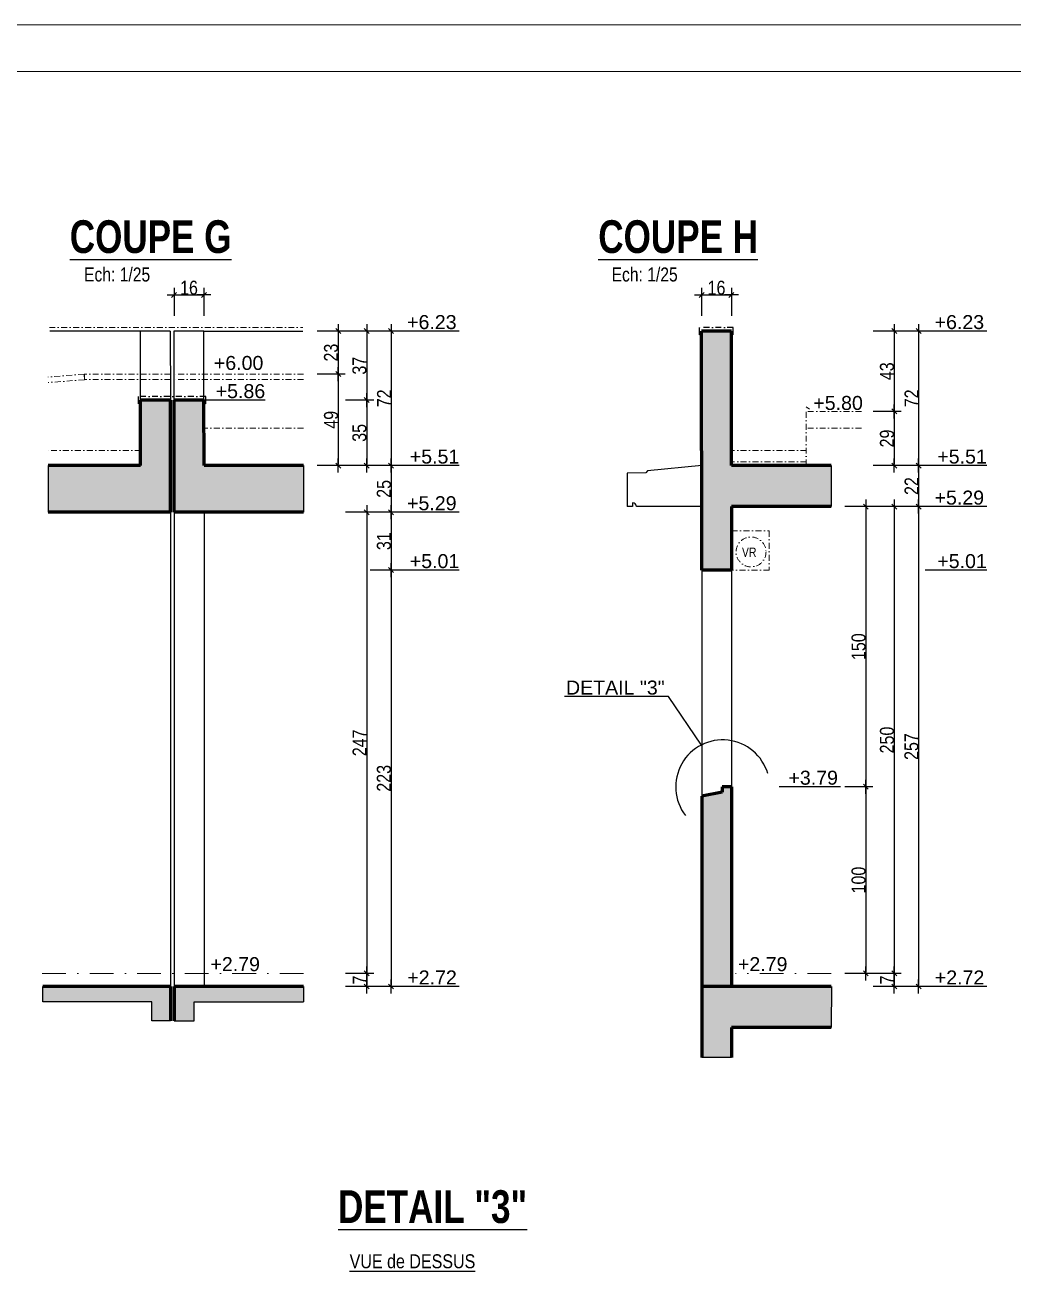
# Model space of a CAD drawing. Header units: centimetres. Extents: x 26018 to 82487, y -36363 to -12761.
# Drawn here: x 78205 to 79263, y -20162 to -18827 of the extents above; entities that cross this region are included whole.
import ezdxf
from ezdxf.enums import TextEntityAlignment as Align

# ---------------------------------------------------------------- set-up
doc = ezdxf.new("R2010")
doc.units = ezdxf.units.CM
doc.header["$LTSCALE"] = 0.5
doc.linetypes.add('TIRETPT2', pattern=[12.7, 6.35, -3.175, 0, -3.175])
doc.linetypes.add('TIRETPTX2', pattern=[50.8, 25.4, -12.7, 0, -12.7])
doc.layers.get('DEFPOINTS').update_dxf_attribs({"linetype": 'CONTINUOUS'})
for name, color, linetype, lineweight in [('01_Cad_1_', 5, 'CONTINUOUS', 9), ('01_murs_coup', 5, 'CONTINUOUS', 60), ('01_tram_axes', 2, 'TIRETPTX2', 9)]:
    doc.layers.add(name, color=color, linetype=linetype, lineweight=lineweight)
for name, color, linetype in [('01_cote_gen', 4, 'CONTINUOUS'), ('01_linteaux', 2, 'CONTINUOUS'), ('01_poch_BN', 9, 'CONTINUOUS'), ('01_texte', 230, 'CONTINUOUS'), ('AA_COTES', 2, 'CONTINUOUS')]:
    doc.layers.add(name, color=color, linetype=linetype)
doc.styles.add('ARIAL', font='arial.ttf')
doc.styles.add('ARIAL NA', font='ARIALN.TTF')
doc.styles.add('impact', font='impact.ttf')
doc.styles.add('MATTE_TXT', font='arial.ttf')
doc.styles.add('STYLE2', font='ARIALN.TTF')
doc.dimstyles.new('JB25', dxfattribs={"dimscale": 0.1, "dimtxt": 150, "dimasz": 15, "dimexe": 0.1, "dimexo": 0.1, "dimgap": 0.09, "dimtad": 1, "dimdec": 1, "dimlfac": 0.5, "dimdsep": 46, "dimtxsty": 'STYLE2', "dimblk1": 'BOND_G', "dimblk2": 'BOND_D', "dimsah": 1, "dimcen": 1.5, "dimdle": 0.01, "dimse1": 1, "dimse2": 1, "dimclrd": 4, "dimclre": 2, "dimclrt": 6, "dimazin": 2, "dimtfac": 2.333333, "dimtdec": 1, "dimtix": 1, "dimtmove": 2, "dimatfit": 3, "dimldrblk": 'BOND_G', "dimfxl": 1, "dimtolj": 1, "dimtzin": 0, "dimarcsym": 0})

# ---------------------------------------------------------------- blocks, each defined once
blk = doc.blocks.new('BOND_G')
at = {"layer": 'AA_COTES', "color": 0}
for p, q in [((0, -5), (0, 15)), ((5, 0), (-5, 0)), ((1.77, 1.77), (-1.77, -1.77))]:
    blk.add_line(p, q, dxfattribs=at)
blk = doc.blocks.new('BOND_D')
at = {"layer": 'AA_COTES', "color": 0}
for p, q in [((5, 0), (-5, 0)), ((-1.77, -1.77), (1.77, 1.77)), ((0, 5), (0, -15))]:
    blk.add_line(p, q, dxfattribs=at)
blk = doc.blocks.new('*D6246')
at = {"layer": '01_cote_gen', "color": 4, "lineweight": -2, "transparency": 16777216}
blk.add_line((78597.2, -19156.4), (78597.2, -19297.4), dxfattribs=at)
at = {"layer": 'DEFPOINTS', "color": 0}
for p in [(78380.7, -19154.9), (78397, -19298.9), (78597.2, -19298.9)]:
    blk.add_point(p, dxfattribs=at)
at = {"layer": '01_cote_gen', "color": 4, "lineweight": -2, "transparency": 16777216, "xscale": 1.5, "yscale": 1.5, "zscale": 1.5}
for name, p, rotation in [('BOND_G', (78597.2, -19154.9), 90), ('BOND_D', (78597.2, -19298.9), 270)]:
    blk.add_blockref(name, p, dxfattribs=dict(at, rotation=rotation))
at = {"layer": '01_cote_gen', "color": 6, "transparency": 16777216, "insert": (78589.7, -19226.9), "char_height": 15, "attachment_point": 5, "rotation": 90, "style": 'STYLE2'}
blk.add_mtext('\\A1;72', dxfattribs=at)
blk = doc.blocks.new('*D6247')
at = {"layer": '01_cote_gen', "color": 4, "lineweight": -2, "transparency": 16777216}
blk.add_line((78597.2, -19300.4), (78597.2, -19347.4), dxfattribs=at)
at = {"layer": 'DEFPOINTS', "color": 0}
for p in [(78503.5, -19298.9), (78503.5, -19348.9), (78597.2, -19348.9)]:
    blk.add_point(p, dxfattribs=at)
at = {"layer": '01_cote_gen', "color": 4, "lineweight": -2, "transparency": 16777216, "xscale": 1.5, "yscale": 1.5, "zscale": 1.5}
for name, p, rotation in [('BOND_G', (78597.2, -19298.9), 90), ('BOND_D', (78597.2, -19348.9), 270)]:
    blk.add_blockref(name, p, dxfattribs=dict(at, rotation=rotation))
at = {"layer": '01_cote_gen', "color": 6, "transparency": 16777216, "insert": (78589.6, -19323.9), "char_height": 15, "attachment_point": 5, "rotation": 90, "style": 'STYLE2'}
blk.add_mtext('\\A1;25', dxfattribs=at)
blk = doc.blocks.new('*D6248')
at = {"layer": '01_cote_gen', "color": 4, "lineweight": -2, "transparency": 16777216}
blk.add_line((78540.7, -19156.4), (78540.7, -19199.4), dxfattribs=at)
at = {"layer": 'DEFPOINTS', "color": 0}
for p in [(78544.4, -19154.9), (78473.1, -19200.9), (78540.7, -19200.9)]:
    blk.add_point(p, dxfattribs=at)
at = {"layer": '01_cote_gen', "color": 4, "lineweight": -2, "transparency": 16777216, "xscale": 1.5, "yscale": 1.5, "zscale": 1.5}
for name, p, rotation in [('BOND_G', (78540.7, -19154.9), 90), ('BOND_D', (78540.7, -19200.9), 270)]:
    blk.add_blockref(name, p, dxfattribs=dict(at, rotation=rotation))
at = {"layer": '01_cote_gen', "color": 6, "transparency": 16777216, "insert": (78533, -19177.9), "char_height": 15, "attachment_point": 5, "rotation": 90, "style": 'STYLE2'}
blk.add_mtext('\\A1;23', dxfattribs=at)
blk = doc.blocks.new('*D6249')
at = {"layer": '01_cote_gen', "color": 4, "lineweight": -2, "transparency": 16777216}
blk.add_line((78540.7, -19202.4), (78540.7, -19297.4), dxfattribs=at)
at = {"layer": 'DEFPOINTS', "color": 0}
for p in [(78518.2, -19200.9), (78473.1, -19298.9), (78540.7, -19298.9)]:
    blk.add_point(p, dxfattribs=at)
at = {"layer": '01_cote_gen', "color": 4, "lineweight": -2, "transparency": 16777216, "xscale": 1.5, "yscale": 1.5, "zscale": 1.5}
for name, p, rotation in [('BOND_G', (78540.7, -19200.9), 90), ('BOND_D', (78540.7, -19298.9), 270)]:
    blk.add_blockref(name, p, dxfattribs=dict(at, rotation=rotation))
at = {"layer": '01_cote_gen', "color": 6, "transparency": 16777216, "insert": (78533, -19249.9), "char_height": 15, "attachment_point": 5, "rotation": 90, "style": 'STYLE2'}
blk.add_mtext('\\A1;49', dxfattribs=at)
blk = doc.blocks.new('*D6250')
at = {"layer": '01_cote_gen', "color": 4, "lineweight": -2, "transparency": 16777216}
blk.add_line((78571.1, -19350.4), (78571.1, -19841.4), dxfattribs=at)
at = {"layer": 'DEFPOINTS', "color": 0}
for p in [(78503.5, -19348.9), (78503.5, -19842.9), (78571.1, -19842.9)]:
    blk.add_point(p, dxfattribs=at)
at = {"layer": '01_cote_gen', "color": 4, "lineweight": -2, "transparency": 16777216, "xscale": 1.5, "yscale": 1.5, "zscale": 1.5}
for name, p, rotation in [('BOND_G', (78571.1, -19348.9), 90), ('BOND_D', (78571.1, -19842.9), 270)]:
    blk.add_blockref(name, p, dxfattribs=dict(at, rotation=rotation))
at = {"layer": '01_cote_gen', "color": 6, "transparency": 16777216, "insert": (78563.5, -19595.9), "char_height": 15, "attachment_point": 5, "rotation": 90, "style": 'STYLE2'}
blk.add_mtext('\\A1;247', dxfattribs=at)
blk = doc.blocks.new('*D6251')
at = {"layer": '01_cote_gen', "color": 4, "lineweight": -2, "transparency": 16777216}
blk.add_line((78571.1, -19844.4), (78571.1, -19855.4), dxfattribs=at)
at = {"layer": 'DEFPOINTS', "color": 0}
for p in [(78554.1, -19842.9), (78504, -19856.9), (78571.1, -19856.9)]:
    blk.add_point(p, dxfattribs=at)
at = {"layer": '01_cote_gen', "color": 4, "lineweight": -2, "transparency": 16777216, "xscale": 1.5, "yscale": 1.5, "zscale": 1.5}
for name, p, rotation in [('BOND_G', (78571.1, -19842.9), 90), ('BOND_D', (78571.1, -19856.9), 270)]:
    blk.add_blockref(name, p, dxfattribs=dict(at, rotation=rotation))
at = {"layer": '01_cote_gen', "color": 6, "transparency": 16777216, "insert": (78563.6, -19849.9), "char_height": 15, "attachment_point": 5, "rotation": 90, "style": 'STYLE2'}
blk.add_mtext('\\A1;7', dxfattribs=at)
blk = doc.blocks.new('*D6252')
at = {"layer": '01_cote_gen', "color": 4, "lineweight": -2, "transparency": 16777216}
blk.add_line((78366.3, -19116.1), (78395.3, -19116.1), dxfattribs=at)
at = {"layer": 'DEFPOINTS', "color": 0}
for p in [(78396.8, -19116.1), (78364.8, -19167.4), (78396.8, -19167.3)]:
    blk.add_point(p, dxfattribs=at)
at = {"layer": '01_cote_gen', "color": 4, "lineweight": -2, "transparency": 16777216, "xscale": 1.5, "yscale": 1.5, "zscale": 1.5, "rotation": 180}
blk.add_blockref('BOND_G', (78364.8, -19116.1), dxfattribs=at)
at = {"layer": '01_cote_gen', "color": 4, "lineweight": -2, "transparency": 16777216, "xscale": 1.5, "yscale": 1.5, "zscale": 1.5}
blk.add_blockref('BOND_D', (78396.8, -19116.1), dxfattribs=at)
at = {"layer": '01_cote_gen', "color": 6, "transparency": 16777216, "insert": (78380.8, -19108.5), "char_height": 15, "attachment_point": 5, "style": 'STYLE2'}
blk.add_mtext('\\A1;16', dxfattribs=at)
blk = doc.blocks.new('*D6275')
at = {"layer": '01_cote_gen', "color": 4, "lineweight": -2, "transparency": 16777216}
blk.add_line((79162.2, -19156.4), (79162.2, -19297.4), dxfattribs=at)
at = {"layer": 'DEFPOINTS', "color": 0}
for p in [(78945.7, -19154.9), (78962, -19298.9), (79162.2, -19298.9)]:
    blk.add_point(p, dxfattribs=at)
at = {"layer": '01_cote_gen', "color": 4, "lineweight": -2, "transparency": 16777216, "xscale": 1.5, "yscale": 1.5, "zscale": 1.5}
for name, p, rotation in [('BOND_G', (79162.2, -19154.9), 90), ('BOND_D', (79162.2, -19298.9), 270)]:
    blk.add_blockref(name, p, dxfattribs=dict(at, rotation=rotation))
at = {"layer": '01_cote_gen', "color": 6, "transparency": 16777216, "insert": (79154.7, -19226.9), "char_height": 15, "attachment_point": 5, "rotation": 90, "style": 'STYLE2'}
blk.add_mtext('\\A1;72', dxfattribs=at)
blk = doc.blocks.new('*D6276')
at = {"layer": '01_cote_gen', "color": 4, "lineweight": -2, "transparency": 16777216}
blk.add_line((79162.2, -19300.4), (79162.2, -19341.4), dxfattribs=at)
at = {"layer": 'DEFPOINTS', "color": 0}
for p in [(79068.5, -19298.9), (79068.5, -19342.9), (79162.2, -19342.9)]:
    blk.add_point(p, dxfattribs=at)
at = {"layer": '01_cote_gen', "color": 4, "lineweight": -2, "transparency": 16777216, "xscale": 1.5, "yscale": 1.5, "zscale": 1.5}
for name, p, rotation in [('BOND_G', (79162.2, -19298.9), 90), ('BOND_D', (79162.2, -19342.9), 270)]:
    blk.add_blockref(name, p, dxfattribs=dict(at, rotation=rotation))
at = {"layer": '01_cote_gen', "color": 6, "transparency": 16777216, "insert": (79154.7, -19320.9), "char_height": 15, "attachment_point": 5, "rotation": 90, "style": 'STYLE2'}
blk.add_mtext('\\A1;22', dxfattribs=at)
blk = doc.blocks.new('*D6277')
at = {"layer": '01_cote_gen', "color": 4, "lineweight": -2, "transparency": 16777216}
blk.add_line((79162.2, -19344.4), (79162.2, -19855.4), dxfattribs=at)
at = {"layer": 'DEFPOINTS', "color": 0}
for p in [(79068.5, -19342.9), (79068.9, -19856.9), (79162.2, -19856.9)]:
    blk.add_point(p, dxfattribs=at)
at = {"layer": '01_cote_gen', "color": 4, "lineweight": -2, "transparency": 16777216, "xscale": 1.5, "yscale": 1.5, "zscale": 1.5}
for name, p, rotation in [('BOND_G', (79162.2, -19342.9), 90), ('BOND_D', (79162.2, -19856.9), 270)]:
    blk.add_blockref(name, p, dxfattribs=dict(at, rotation=rotation))
at = {"layer": '01_cote_gen', "color": 6, "transparency": 16777216, "insert": (79154.6, -19599.9), "char_height": 15, "attachment_point": 5, "rotation": 90, "style": 'STYLE2'}
blk.add_mtext('\\A1;257', dxfattribs=at)
blk = doc.blocks.new('*D6278')
at = {"layer": '01_cote_gen', "color": 4, "lineweight": -2, "transparency": 16777216}
blk.add_line((79136.1, -19156.4), (79136.1, -19239.4), dxfattribs=at)
at = {"layer": 'DEFPOINTS', "color": 0}
for p in [(79139.7, -19154.9), (79068.5, -19240.9), (79136.1, -19240.9)]:
    blk.add_point(p, dxfattribs=at)
at = {"layer": '01_cote_gen', "color": 4, "lineweight": -2, "transparency": 16777216, "xscale": 1.5, "yscale": 1.5, "zscale": 1.5}
for name, p, rotation in [('BOND_G', (79136.1, -19154.9), 90), ('BOND_D', (79136.1, -19240.9), 270)]:
    blk.add_blockref(name, p, dxfattribs=dict(at, rotation=rotation))
at = {"layer": '01_cote_gen', "color": 6, "transparency": 16777216, "insert": (79128.4, -19197.9), "char_height": 15, "attachment_point": 5, "rotation": 90, "style": 'STYLE2'}
blk.add_mtext('\\A1;43', dxfattribs=at)
blk = doc.blocks.new('*D6279')
at = {"layer": '01_cote_gen', "color": 4, "lineweight": -2, "transparency": 16777216}
blk.add_line((79136.1, -19242.4), (79136.1, -19297.4), dxfattribs=at)
at = {"layer": 'DEFPOINTS', "color": 0}
for p in [(79113.6, -19240.9), (79068.5, -19298.9), (79136.1, -19298.9)]:
    blk.add_point(p, dxfattribs=at)
at = {"layer": '01_cote_gen', "color": 4, "lineweight": -2, "transparency": 16777216, "xscale": 1.5, "yscale": 1.5, "zscale": 1.5}
for name, p, rotation in [('BOND_G', (79136.1, -19240.9), 90), ('BOND_D', (79136.1, -19298.9), 270)]:
    blk.add_blockref(name, p, dxfattribs=dict(at, rotation=rotation))
at = {"layer": '01_cote_gen', "color": 6, "transparency": 16777216, "insert": (79128.4, -19269.9), "char_height": 15, "attachment_point": 5, "rotation": 90, "style": 'STYLE2'}
blk.add_mtext('\\A1;29', dxfattribs=at)
blk = doc.blocks.new('*D6280')
at = {"layer": '01_cote_gen', "color": 4, "lineweight": -2, "transparency": 16777216}
blk.add_line((79136.1, -19344.4), (79136.1, -19841.4), dxfattribs=at)
at = {"layer": 'DEFPOINTS', "color": 0}
for p in [(79068.5, -19342.9), (79068.5, -19842.9), (79136.1, -19842.9)]:
    blk.add_point(p, dxfattribs=at)
at = {"layer": '01_cote_gen', "color": 4, "lineweight": -2, "transparency": 16777216, "xscale": 1.5, "yscale": 1.5, "zscale": 1.5}
for name, p, rotation in [('BOND_G', (79136.1, -19342.9), 90), ('BOND_D', (79136.1, -19842.9), 270)]:
    blk.add_blockref(name, p, dxfattribs=dict(at, rotation=rotation))
at = {"layer": '01_cote_gen', "color": 6, "transparency": 16777216, "insert": (79128.4, -19592.9), "char_height": 15, "attachment_point": 5, "rotation": 90, "style": 'STYLE2'}
blk.add_mtext('\\A1;250', dxfattribs=at)
blk = doc.blocks.new('*D6281')
at = {"layer": '01_cote_gen', "color": 4, "lineweight": -2, "transparency": 16777216}
blk.add_line((79136.1, -19844.4), (79136.1, -19855.4), dxfattribs=at)
at = {"layer": 'DEFPOINTS', "color": 0}
for p in [(79119.1, -19842.9), (79068.9, -19856.9), (79136.1, -19856.9)]:
    blk.add_point(p, dxfattribs=at)
at = {"layer": '01_cote_gen', "color": 4, "lineweight": -2, "transparency": 16777216, "xscale": 1.5, "yscale": 1.5, "zscale": 1.5}
for name, p, rotation in [('BOND_G', (79136.1, -19842.9), 90), ('BOND_D', (79136.1, -19856.9), 270)]:
    blk.add_blockref(name, p, dxfattribs=dict(at, rotation=rotation))
at = {"layer": '01_cote_gen', "color": 6, "transparency": 16777216, "insert": (79128.5, -19849.9), "char_height": 15, "attachment_point": 5, "rotation": 90, "style": 'STYLE2'}
blk.add_mtext('\\A1;7', dxfattribs=at)
blk = doc.blocks.new('*D6282')
at = {"layer": '01_cote_gen', "color": 4, "lineweight": -2, "transparency": 16777216}
blk.add_line((79105.7, -19344.4), (79105.7, -19641.4), dxfattribs=at)
at = {"layer": 'DEFPOINTS', "color": 0}
for p in [(79068.5, -19342.9), (78962, -19642.9), (79105.7, -19642.9)]:
    blk.add_point(p, dxfattribs=at)
at = {"layer": '01_cote_gen', "color": 4, "lineweight": -2, "transparency": 16777216, "xscale": 1.5, "yscale": 1.5, "zscale": 1.5}
for name, p, rotation in [('BOND_G', (79105.7, -19342.9), 90), ('BOND_D', (79105.7, -19642.9), 270)]:
    blk.add_blockref(name, p, dxfattribs=dict(at, rotation=rotation))
at = {"layer": '01_cote_gen', "color": 6, "transparency": 16777216, "insert": (79098, -19492.9), "char_height": 15, "attachment_point": 5, "rotation": 90, "style": 'STYLE2'}
blk.add_mtext('\\A1;150', dxfattribs=at)
blk = doc.blocks.new('*D6283')
at = {"layer": '01_cote_gen', "color": 4, "lineweight": -2, "transparency": 16777216}
blk.add_line((79105.7, -19644.4), (79105.7, -19841.4), dxfattribs=at)
at = {"layer": 'DEFPOINTS', "color": 0}
for p in [(79098.2, -19642.9), (79068.5, -19842.9), (79105.7, -19842.9)]:
    blk.add_point(p, dxfattribs=at)
at = {"layer": '01_cote_gen', "color": 4, "lineweight": -2, "transparency": 16777216, "xscale": 1.5, "yscale": 1.5, "zscale": 1.5}
for name, p, rotation in [('BOND_G', (79105.7, -19642.9), 90), ('BOND_D', (79105.7, -19842.9), 270)]:
    blk.add_blockref(name, p, dxfattribs=dict(at, rotation=rotation))
at = {"layer": '01_cote_gen', "color": 6, "transparency": 16777216, "insert": (79098, -19742.9), "char_height": 15, "attachment_point": 5, "rotation": 90, "style": 'STYLE2'}
blk.add_mtext('\\A1;100', dxfattribs=at)
blk = doc.blocks.new('*D6284')
at = {"layer": '01_cote_gen', "color": 4, "lineweight": -2, "transparency": 16777216}
blk.add_line((78931.3, -19116.1), (78960.3, -19116.1), dxfattribs=at)
at = {"layer": 'DEFPOINTS', "color": 0}
for p in [(78961.8, -19116.1), (78929.8, -19167.4), (78961.8, -19167.3)]:
    blk.add_point(p, dxfattribs=at)
at = {"layer": '01_cote_gen', "color": 4, "lineweight": -2, "transparency": 16777216, "xscale": 1.5, "yscale": 1.5, "zscale": 1.5, "rotation": 180}
blk.add_blockref('BOND_G', (78929.8, -19116.1), dxfattribs=at)
at = {"layer": '01_cote_gen', "color": 4, "lineweight": -2, "transparency": 16777216, "xscale": 1.5, "yscale": 1.5, "zscale": 1.5}
blk.add_blockref('BOND_D', (78961.8, -19116.1), dxfattribs=at)
at = {"layer": '01_cote_gen', "color": 6, "transparency": 16777216, "insert": (78945.8, -19108.5), "char_height": 15, "attachment_point": 5, "style": 'STYLE2'}
blk.add_mtext('\\A1;16', dxfattribs=at)
blk = doc.blocks.new('*D6285')
at = {"layer": '01_cote_gen', "color": 4, "lineweight": -2, "transparency": 16777216}
blk.add_line((78597.2, -19350.4), (78597.2, -19409.4), dxfattribs=at)
at = {"layer": 'DEFPOINTS', "color": 0}
for p in [(78589.7, -19348.9), (78397, -19410.9), (78597.2, -19410.9)]:
    blk.add_point(p, dxfattribs=at)
at = {"layer": '01_cote_gen', "color": 4, "lineweight": -2, "transparency": 16777216, "xscale": 1.5, "yscale": 1.5, "zscale": 1.5}
for name, p, rotation in [('BOND_G', (78597.2, -19348.9), 90), ('BOND_D', (78597.2, -19410.9), 270)]:
    blk.add_blockref(name, p, dxfattribs=dict(at, rotation=rotation))
at = {"layer": '01_cote_gen', "color": 6, "transparency": 16777216, "insert": (78589.6, -19379.9), "char_height": 15, "attachment_point": 5, "rotation": 90, "style": 'STYLE2'}
blk.add_mtext('\\A1;31', dxfattribs=at)
blk = doc.blocks.new('*D6286')
at = {"layer": '01_cote_gen', "color": 4, "lineweight": -2, "transparency": 16777216}
blk.add_line((78597.2, -19412.4), (78597.2, -19855.4), dxfattribs=at)
at = {"layer": 'DEFPOINTS', "color": 0}
for p in [(78582, -19410.9), (78597.2, -19856.9), (78604.4, -19856.9)]:
    blk.add_point(p, dxfattribs=at)
at = {"layer": '01_cote_gen', "color": 4, "lineweight": -2, "transparency": 16777216, "xscale": 1.5, "yscale": 1.5, "zscale": 1.5}
for name, p, rotation in [('BOND_G', (78597.2, -19410.9), 90), ('BOND_D', (78597.2, -19856.9), 270)]:
    blk.add_blockref(name, p, dxfattribs=dict(at, rotation=rotation))
at = {"layer": '01_cote_gen', "color": 6, "transparency": 16777216, "insert": (78589.6, -19633.9), "char_height": 15, "attachment_point": 5, "rotation": 90, "style": 'STYLE2'}
blk.add_mtext('\\A1;223', dxfattribs=at)
blk = doc.blocks.new('*D6287')
at = {"layer": '01_cote_gen', "color": 4, "lineweight": -2, "transparency": 16777216}
blk.add_line((78571.1, -19230.3), (78571.1, -19297.4), dxfattribs=at)
at = {"layer": 'DEFPOINTS', "color": 0}
for p in [(78411.2, -19228.8), (78463.2, -19298.9), (78571.1, -19298.9)]:
    blk.add_point(p, dxfattribs=at)
at = {"layer": '01_cote_gen', "color": 4, "lineweight": -2, "transparency": 16777216, "xscale": 1.5, "yscale": 1.5, "zscale": 1.5}
for name, p, rotation in [('BOND_G', (78571.1, -19228.8), 90), ('BOND_D', (78571.1, -19298.9), 270)]:
    blk.add_blockref(name, p, dxfattribs=dict(at, rotation=rotation))
at = {"layer": '01_cote_gen', "color": 6, "transparency": 16777216, "insert": (78563.4, -19263.9), "char_height": 15, "attachment_point": 5, "rotation": 90, "style": 'STYLE2'}
blk.add_mtext('\\A1;35', dxfattribs=at)
blk = doc.blocks.new('*D6288')
at = {"layer": '01_cote_gen', "color": 4, "lineweight": -2, "transparency": 16777216}
blk.add_line((78571.1, -19156.4), (78571.1, -19227.3), dxfattribs=at)
at = {"layer": 'DEFPOINTS', "color": 0}
for p in [(78533.2, -19154.9), (78556.5, -19228.8), (78571.1, -19228.8)]:
    blk.add_point(p, dxfattribs=at)
at = {"layer": '01_cote_gen', "color": 4, "lineweight": -2, "transparency": 16777216, "xscale": 1.5, "yscale": 1.5, "zscale": 1.5}
for name, p, rotation in [('BOND_G', (78571.1, -19154.9), 90), ('BOND_D', (78571.1, -19228.8), 270)]:
    blk.add_blockref(name, p, dxfattribs=dict(at, rotation=rotation))
at = {"layer": '01_cote_gen', "color": 6, "transparency": 16777216, "insert": (78563.4, -19191.9), "char_height": 15, "attachment_point": 5, "rotation": 90, "style": 'STYLE2'}
blk.add_mtext('\\A1;37', dxfattribs=at)

msp = doc.modelspace()

# ---------------------------------------------------------------- hatches: boundary and pattern name
at = {"layer": '01_poch_BN'}
h = msp.add_hatch(color=256, dxfattribs=at)
h.dxf.hatch_style = 1
h.paths.add_polyline_path([(79068.465, -19298.898), (78961.979, -19298.898), (78961.731, -19154.898), (78929.731, -19154.898), (78930.172, -19410.898), (78961.979, -19410.898), (78961.979, -19342.898), (79068.465, -19342.898)])
h.paths.add_polyline_path([(78961.979, -19642.898), (78951.979, -19642.898), (78951.979, -19648.898), (78929.979, -19652.898), (78929.979, -19856.898), (78961.979, -19856.898)])
h.paths.add_polyline_path([(79068.933, -19856.898), (78965.979, -19856.898), (78929.979, -19856.898), (78929.979, -19933.108), (78961.979, -19933.108), (78961.979, -19900.898), (79068.465, -19900.898)])
h = msp.add_hatch(color=256, dxfattribs=at)
h.dxf.hatch_style = 1
h.paths.add_polyline_path([(78360.877, -19228.898), (78328.877, -19228.898), (78328.997, -19298.898), (78229.826, -19298.898), (78229.826, -19348.898), (78361.084, -19348.898)])
h.paths.add_polyline_path([(78503.484, -19298.898), (78396.998, -19298.898), (78396.877, -19228.836), (78364.877, -19228.836), (78365.084, -19348.898), (78503.484, -19348.898)])
h.paths.add_polyline_path([(78503.484, -19856.898), (78364.998, -19856.898), (78364.998, -19893.632), (78386.407, -19893.632), (78386.407, -19873.37), (78503.484, -19873.37)])
h.paths.add_polyline_path([(78360.998, -19856.898), (78224.111, -19856.898), (78224.111, -19873.37), (78341.042, -19873.37), (78341.042, -19893.632), (78360.998, -19893.632)])

# ---------------------------------------------------------------- linework, layer by layer
at = {"layer": '01_Cad_1_'}
msp.add_line((80237.159, -18826.925), (74297.159, -18826.925), dxfattribs=at)
at = {"layer": '01_Cad_1_', "color": 2}
msp.add_line((80187.159, -18876.925), (74347.159, -18876.925), dxfattribs=at)
at = {"layer": '01_linteaux', "linetype": 'TIRETPT2', "ltscale": 7}
for p, q in [((78927.731, -19158.867), (78927.731, -19150.898)), ((78963.731, -19158.867), (78963.731, -19150.898)), ((78927.731, -19158.867), (78929.224, -19157.432)), ((78963.731, -19158.867), (78962.237, -19157.432)), ((78326.749, -19232.867), (78326.749, -19224.898)), ((78326.749, -19232.867), (78328.243, -19231.432)), ((78398.749, -19232.805), (78397.256, -19231.37)), ((78398.749, -19232.805), (78398.749, -19224.836))]:
    msp.add_line(p, q, dxfattribs=at)
at = {"layer": '01_linteaux', "linetype": 'TIRETPT2', "ltscale": 2}
for p, q in [((78963.731, -19150.898), (78927.731, -19150.898)), ((78398.749, -19224.836), (78326.749, -19224.898))]:
    msp.add_line(p, q, dxfattribs=at)
at = {"layer": '01_linteaux'}
for p, q in [((78328.749, -19154.96), (78231.626, -19154.96)), ((78360.749, -19154.96), (78328.749, -19154.96)), ((78328.877, -19228.898), (78328.749, -19154.96)), ((78360.749, -19154.96), (78360.877, -19228.898)), ((78396.749, -19154.898), (78364.749, -19154.898)), ((78364.877, -19228.836), (78364.877, -19154.898)), ((78396.877, -19228.836), (78396.749, -19154.898)), ((78396.749, -19154.898), (78502.825, -19154.898)), ((78929.979, -19298.898), (78871.979, -19304.538)), ((78869.979, -19306.599), (78849.979, -19306.899)), ((78849.979, -19306.899), (78849.979, -19342.898)), ((78871.979, -19304.538), (78869.979, -19306.599)), ((78855.979, -19338.898), (78855.979, -19342.898)), ((78361.084, -19348.898), (78360.998, -19856.898)), ((78365.084, -19348.898), (78364.998, -19856.898)), ((78396.998, -19348.898), (78396.998, -19856.898)), ((78855.979, -19342.898), (78849.979, -19342.898)), ((78929.979, -19342.898), (78859.979, -19342.898)), ((78929.979, -19410.898), (78929.979, -19652.898)), ((78961.979, -19410.898), (78961.979, -19642.898))]:
    msp.add_line(p, q, dxfattribs=at)
msp.add_arc((78855.979, -19342.898), 4, 0, 90, dxfattribs=at)
at = {"layer": '01_murs_coup'}
for p, q in [((78961.731, -19154.898), (78929.731, -19154.898)), ((78930.172, -19410.898), (78929.731, -19154.898)), ((78961.979, -19298.898), (78961.731, -19154.898)), ((78328.997, -19298.898), (78328.877, -19228.898)), ((78360.877, -19228.898), (78328.877, -19228.898)), ((78361.084, -19348.898), (78360.877, -19228.898)), ((78365.084, -19348.898), (78364.877, -19228.836)), ((78396.877, -19228.836), (78364.877, -19228.836)), ((78396.998, -19298.898), (78396.877, -19228.836)), ((78328.997, -19298.898), (78229.826, -19298.898)), ((78503.484, -19298.898), (78396.998, -19298.898)), ((79068.465, -19298.898), (78961.979, -19298.898)), ((78361.084, -19348.898), (78229.826, -19348.898)), ((78503.484, -19348.898), (78365.084, -19348.898)), ((79068.465, -19342.898), (78961.979, -19342.898)), ((78961.979, -19342.898), (78961.979, -19410.898)), ((78961.979, -19410.898), (78929.979, -19410.898)), ((78961.979, -19642.898), (78951.979, -19642.898)), ((78951.979, -19642.898), (78951.979, -19648.898)), ((78961.979, -19642.898), (78961.979, -19856.898)), ((78951.979, -19648.898), (78929.979, -19652.898)), ((78929.979, -19652.898), (78929.979, -19856.898)), ((78360.998, -19856.898), (78224.111, -19856.898)), ((78360.998, -19856.898), (78360.998, -19893.632)), ((78503.484, -19856.898), (78364.998, -19856.898)), ((78364.998, -19856.898), (78364.998, -19893.632)), ((79068.465, -19856.898), (78929.979, -19856.898)), ((78929.979, -19856.898), (78929.979, -19933.108)), ((79068.465, -19856.898), (78965.979, -19856.898)), ((79068.465, -19900.898), (78961.979, -19900.898)), ((78961.979, -19900.898), (78961.979, -19933.108))]:
    msp.add_line(p, q, dxfattribs=at)
at = {"layer": '01_poch_BN'}
msp.add_line((78229.826, -19298.898), (78229.826, -19348.898), dxfattribs=at)
at = {"layer": '01_poch_BN', "ltscale": 2}
for p, q in [((78503.484, -19298.898), (78503.484, -19348.898)), ((79068.465, -19298.898), (79068.465, -19342.898)), ((78224.111, -19873.37), (78224.111, -19856.898)), ((78503.484, -19856.898), (78503.484, -19873.37)), ((79068.933, -19856.898), (79068.465, -19900.898)), ((78341.042, -19873.37), (78224.111, -19873.37)), ((78341.042, -19893.632), (78341.042, -19873.37)), ((78386.407, -19893.632), (78386.407, -19873.37)), ((78386.407, -19873.37), (78503.484, -19873.37)), ((78360.998, -19893.632), (78341.042, -19893.632)), ((78364.998, -19893.632), (78386.407, -19893.632)), ((78961.979, -19933.108), (78929.979, -19933.108))]:
    msp.add_line(p, q, dxfattribs=at)
at = {"layer": '01_texte'}
for p, q in [((78670.174, -19154.898), (78604.404, -19154.898)), ((79235.156, -19154.898), (79169.385, -19154.898)), ((78462.31, -19228.836), (78396.54, -19228.836)), ((78670.174, -19298.898), (78604.404, -19298.898)), ((79235.156, -19298.898), (79169.385, -19298.898)), ((78670.174, -19348.898), (78604.404, -19348.898)), ((79235.156, -19342.898), (79169.385, -19342.898)), ((78670.174, -19410.898), (78604.404, -19410.898)), ((79235.156, -19410.898), (79169.385, -19410.898)), ((78894.375, -19546.29), (78783.075, -19546.29)), ((78929.567, -19598.228), (78894.375, -19546.29)), ((79078.673, -19642.898), (79012.903, -19642.898)), ((78670.174, -19856.898), (78604.404, -19856.898)), ((79235.156, -19856.898), (79169.385, -19856.898))]:
    msp.add_line(p, q, dxfattribs=at)
msp.add_arc((78952.416, -19643.067), 50.325, 16.327231, 217.675654, dxfattribs=at)
at = {"layer": '01_tram_axes', "ltscale": 0.5}
for p, q in [((78231.276, -19150.898), (78502.825, -19150.898)), ((78268.42, -19200.937), (78229.826, -19204.062)), ((78268.905, -19206.917), (78229.826, -19210.082)), ((78268.905, -19206.917), (78268.42, -19200.937)), ((78268.903, -19206.898), (78268.903, -19200.898)), ((78360.828, -19200.898), (78268.903, -19200.898)), ((78360.839, -19206.898), (78268.903, -19206.898)), ((78503.484, -19200.898), (78364.877, -19200.898)), ((78503.484, -19206.898), (78364.877, -19206.898)), ((79041.979, -19298.898), (79041.979, -19236.108)), ((79041.979, -19236.108), (79045.516, -19238.524)), ((79101.028, -19240.898), (79041.979, -19240.898)), ((78503.484, -19258.898), (78396.998, -19258.898)), ((79101.028, -19258.898), (79041.979, -19258.898)), ((78328.997, -19282.898), (78229.826, -19282.898)), ((79041.979, -19282.898), (78961.979, -19282.898)), ((79041.979, -19294.898), (78961.979, -19294.898)), ((78961.979, -19368.905), (79002.331, -19368.905)), ((79002.331, -19368.905), (79002.331, -19410.898)), ((79002.331, -19410.898), (78961.979, -19410.898))]:
    msp.add_line(p, q, dxfattribs=at)
at = {"layer": '01_tram_axes', "ltscale": 2}
for p, q in [((78503.484, -19842.898), (78223.715, -19842.898)), ((79068.465, -19842.898), (78965.979, -19842.898))]:
    msp.add_line(p, q, dxfattribs=at)
at = {"layer": '01_tram_axes', "ltscale": 0.5}
msp.add_circle((78982.812, -19391.442), 16, dxfattribs=at)

# ---------------------------------------------------------------- texts
at = {"layer": '01_texte', "style": 'impact'}
for s, p in [('%%UCOUPE G', (78339.711, -19081.685)), ('%%UCOUPE H', (78904.693, -19081.685)), ('%%UDETAIL "3"', (78641.713, -20120.641))]:
    msp.add_text(s, height=35, dxfattribs=at).set_placement(p, align=Align.BOTTOM_CENTER)
at = {"layer": '01_texte', "style": 'MATTE_TXT', "width": 0.8}
for s, height, p in [('Ech: 1/25', 15, (78303.834, -19106.246)), ('Ech: 1/25', 15, (78868.815, -19106.246)), ('VR', 10, (78980.789, -19399.685))]:
    msp.add_text(s, height=height, dxfattribs=at).set_placement(p, align=Align.BOTTOM_CENTER)
at = {"layer": '01_texte'}
for s, style, p in [('+6.23', 'ARIAL', (78614.394, -19152.738)), ('+6.23', 'ARIAL', (79179.375, -19152.738)), ('+6.00', 'ARIAL', (78407.446, -19196.501)), ('+5.86', 'ARIAL', (78409.426, -19226.676)), ('+5.80', 'ARIAL', (79049.497, -19239.345)), ('+5.51', 'ARIAL', (78617.29, -19296.738)), ('+5.51', 'ARIAL', (79182.271, -19296.738)), ('+5.29', 'ARIAL', (79179.345, -19340.738)), ('+5.29', 'ARIAL', (78614.363, -19346.738)), ('+5.01', 'ARIAL', (78617.29, -19408.738)), ('+5.01', 'ARIAL', (79182.271, -19408.738)), ('DETAIL "3"', 'ARIAL', (78784.575, -19544.203)), ('+3.79', 'ARIAL', (79022.862, -19640.738)), ('+2.79', 'ARIAL', (78403.792, -19840.467)), ('+2.79', 'ARIAL', (78968.774, -19840.467)), ('+2.72', 'ARIAL', (78614.628, -19854.738)), ('+2.72', 'ARIAL', (79179.61, -19854.738)), ('%%UVUE de DESSUS', 'ARIAL NA', (78552.838, -20158.715))]:
    msp.add_text(s, height=15, dxfattribs=dict(at, style=style)).set_placement(p)

# ---------------------------------------------------------------- dimensions: what is measured, and where the dimension line sits
at = {"layer": '01_cote_gen'}
for base, p1, p2, picture, middle in [((78396.77, -19116.147), (78364.771, -19167.354), (78396.77, -19167.299), '*D6252', (78380.771, -19108.48)), ((78961.752, -19116.147), (78929.752, -19167.354), (78961.752, -19167.299), '*D6284', (78945.752, -19108.48))]:
    dim = msp.add_linear_dim(base=base, p1=p1, p2=p2, dimstyle='JB25', dxfattribs=at)
    dim.commit()
    dim.dimension.update_dxf_attribs({"geometry": picture, "text_midpoint": middle})
for base, p1, p2, picture, middle in [((78597.241, -19298.898), (78380.749, -19154.898), (78396.998, -19298.898), '*D6246', (78589.701, -19226.898)), ((78540.706, -19200.898), (78544.375, -19154.898), (78473.118, -19200.898), '*D6248', (78533.038, -19177.898)), ((78571.071, -19228.836), (78533.191, -19154.898), (78556.466, -19228.836), '*D6288', (78563.404, -19191.867)), ((79162.222, -19298.898), (78945.731, -19154.898), (78961.979, -19298.898), '*D6275', (79154.682, -19226.898)), ((79136.053, -19240.898), (79139.722, -19154.898), (79068.465, -19240.898), '*D6278', (79128.385, -19197.898)), ((78540.706, -19298.898), (78518.206, -19200.898), (78473.118, -19298.898), '*D6249', (78533.038, -19249.898)), ((78571.071, -19298.898), (78411.242, -19228.836), (78463.234, -19298.898), '*D6287', (78563.404, -19263.867)), ((79136.053, -19298.898), (79113.553, -19240.898), (79068.465, -19298.898), '*D6279', (79128.385, -19269.898)), ((78597.241, -19348.898), (78503.484, -19298.898), (78503.484, -19348.898), '*D6247', (78589.573, -19323.898)), ((79162.222, -19342.898), (79068.465, -19298.898), (79068.465, -19342.898), '*D6276', (79154.682, -19320.898)), ((79105.687, -19642.898), (79068.465, -19342.898), (78961.979, -19642.898), '*D6282', (79098.02, -19492.898)), ((79162.222, -19856.898), (79068.465, -19342.898), (79068.933, -19856.898), '*D6277', (79154.555, -19599.898)), ((79136.053, -19842.898), (79068.465, -19342.898), (79068.465, -19842.898), '*D6280', (79128.385, -19592.898)), ((78597.241, -19410.898), (78589.741, -19348.898), (78396.998, -19410.898), '*D6285', (78589.573, -19379.898)), ((78571.071, -19842.898), (78503.484, -19348.898), (78503.484, -19842.898), '*D6250', (78563.531, -19595.898)), ((78597.241, -19856.898), (78581.955, -19410.898), (78604.404, -19856.898), '*D6286', (78589.573, -19633.898)), ((79105.687, -19842.898), (79098.187, -19642.898), (79068.465, -19842.898), '*D6283', (79098.02, -19742.898)), ((78571.071, -19856.898), (78554.133, -19842.898), (78503.951, -19856.898), '*D6251', (78563.562, -19849.898)), ((79136.053, -19856.898), (79119.114, -19842.898), (79068.933, -19856.898), '*D6281', (79128.544, -19849.898))]:
    dim = msp.add_linear_dim(base=base, p1=p1, p2=p2, angle=90, dimstyle='JB25', dxfattribs=at)
    dim.commit()
    dim.dimension.update_dxf_attribs({"geometry": picture, "text_midpoint": middle})

doc.saveas('drawing.dxf')
